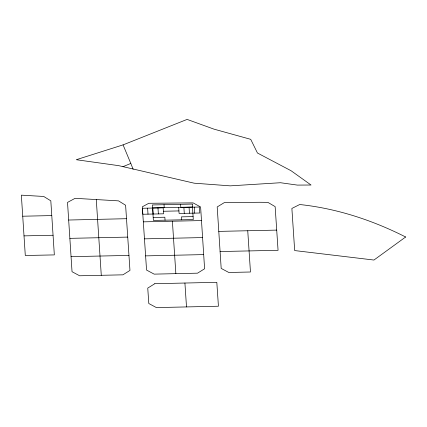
<?xml version="1.0" encoding="UTF-8"?>
<svg xmlns="http://www.w3.org/2000/svg" width="427" height="427" viewBox="0 0 427 427"><rect width="100%" height="100%" fill="white"/><g stroke="black" fill="none" stroke-linecap="round" stroke-linejoin="round"><path stroke-width="0.64" d="M122.891 166.706L130.806 163.45L123.067 144.881L76.278 159.714L118.749 165.665L194.146 183.183L230.265 185.852L280.502 182.729L297.341 185.094L311.032 185.014L291.086 170.747L257.454 153.01L250.718 139.335L214.05 129.162L187.111 119.411L123.067 144.881M68.667 220.028L126.504 218.704L129.963 270.424L122.923 274.828L79.635 275.773L72.035 271.711L67.519 202.414L75.088 198.32L118.514 200.866L125.607 205.238L126.504 218.704M152.567 207.906L178.694 207.335L179.094 213.463L199.82 213.009L199.43 207.026L178.705 207.479M192.465 207.031L180.802 207.287L180.61 204.336M163.157 207.821L142.431 208.275L142.826 214.258L163.552 213.804L163.151 207.671M163.386 211.264L178.929 210.922M22.732 216.217L51.784 215.582L54.336 254.903L25.294 255.495L21.35 195.155L43.719 196.463L50.818 200.834L51.784 215.582M153.192 217.476L164.854 217.22L165.046 220.172M193.095 216.606L181.432 216.857L181.63 219.809M143.328 221.848L201.491 220.572L204.597 268.775L197.541 273.168L154.163 274.134L146.552 270.061L142.314 206.801L148.809 203.284L193.084 202.873L200.61 206.999L201.491 220.572M218.784 231.391L276.712 230.105M24.019 235.88L53.044 235.245M69.868 238.351L127.737 237.097M144.47 238.853L202.59 237.572M220.086 251.535L278.062 250.307L275.143 206.625L267.868 202.355L259.451 202.275L224.34 202.595L217.199 206.94L221.186 268.407L228.797 272.479L250.462 271.999L247.745 230.756M71.053 256.664L128.965 255.421M145.602 255.88L203.69 254.599M130.806 163.45L133.144 169.252M194.248 207.138L194.637 213.121M189.065 207.25L189.46 213.233M183.882 207.367L184.277 213.351M184.918 283.032L186.503 306.928M172.391 221.207L175.855 273.648M164.032 204.698L164.224 207.65M157.979 207.933L158.369 213.916M152.797 208.045L153.186 214.028M147.614 208.157L148.009 214.14M96.278 199.564L101.279 275.303M405.65 236.996L373.945 260.043L294.673 250.569L291.876 208.445L299.69 204.522C336.738 208.429 372.493 220.209 405.65 236.996M154.809 283.704L147.753 288.097L148.793 303.517L156.405 307.589L218.427 306.223L216.815 282.327L154.809 283.704M192.273 204.079L152.37 204.955L153.389 220.428L193.287 219.558L192.273 204.079"/></g></svg>
